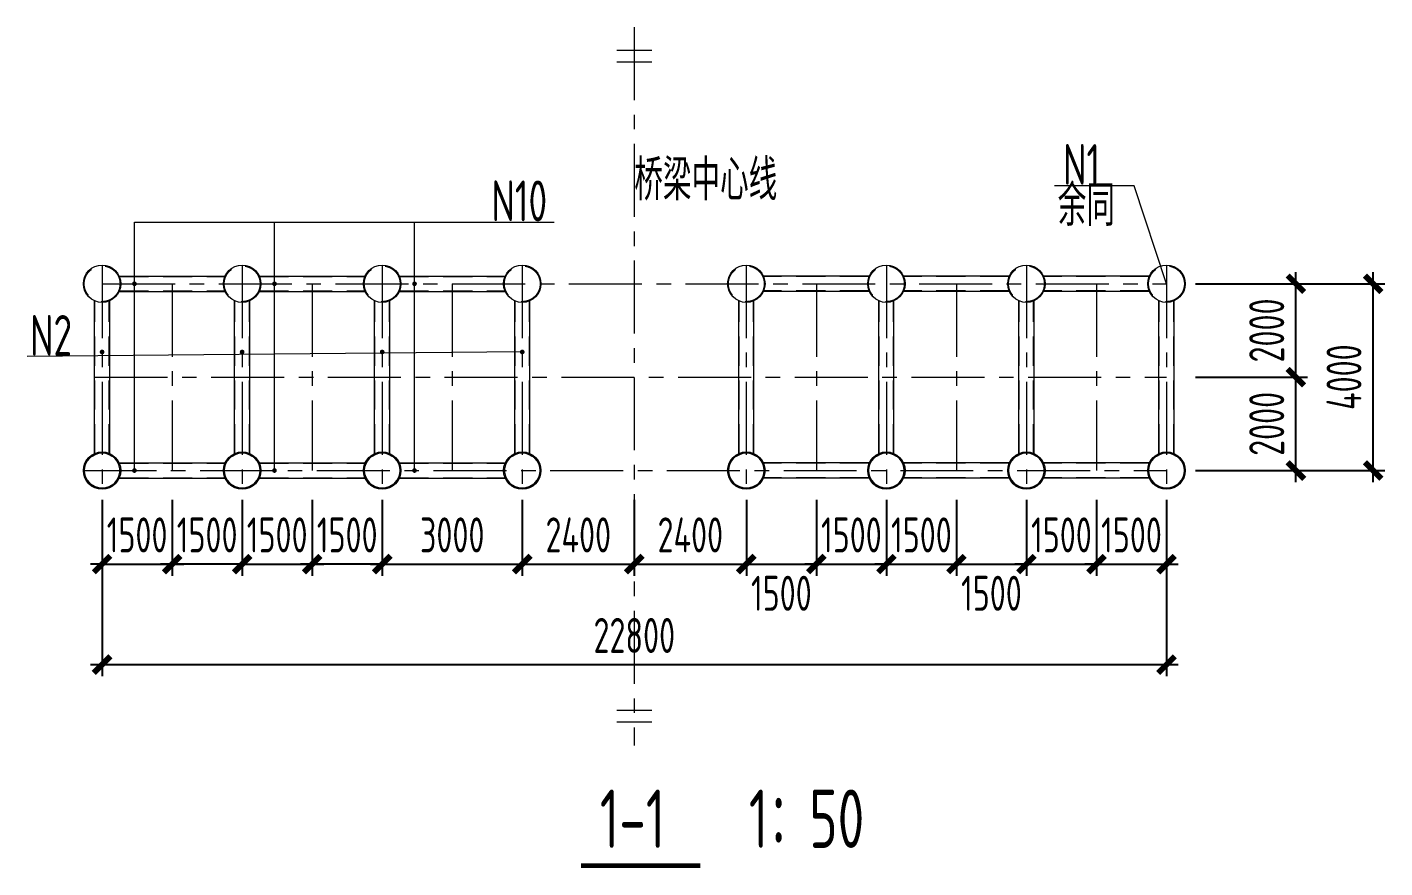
# Model space of a CAD drawing. Extents: x -2876908 to 633791, y -1383861 to 872234.
# Drawn here: x -1664077 to -1605911, y -347632 to -311622 of the extents above; entities that cross this region are included whole.
import ezdxf
from ezdxf.enums import TextEntityAlignment as Align

# ---------------------------------------------------------------- set-up
doc = ezdxf.new("R2010")
doc.units = 0
doc.header["$LTSCALE"] = 5
doc.header["$MEASUREMENT"] = 0
doc.linetypes.add('CENTER', pattern=[2, 1.25, -0.25, 0.25, -0.25])
doc.linetypes.add('DASHED', pattern=[0.75, 0.5, -0.25])
doc.layers.get('0').update_dxf_attribs({"linetype": 'CONTINUOUS', "lineweight": 25})
doc.layers.get('DEFPOINTS').update_dxf_attribs({"color": 35, "linetype": 'CONTINUOUS', "lineweight": 13})
for name, color, linetype, lineweight in [('3中心线', 6, 'CENTER', 18), ('4虚线', 2, 'DASHED', 18), ('5标注', 3, 'CONTINUOUS', 15), ('6文本', 7, 'CONTINUOUS', 15), ('8轮廓线', 4, 'CONTINUOUS', 15), ('DIM', 3, 'CONTINUOUS', 0), ('REIND', 1, 'CONTINUOUS', 0), ('THIN', 7, 'CONTINUOUS', 0)]:
    doc.layers.add(name, color=color, linetype=linetype, lineweight=lineweight)
doc.layers.add('M_Dim', color=3, linetype='CONTINUOUS')
doc.layers.add('M_Prof', color=2, linetype='CONTINUOUS')
doc.styles.add('TSSD_Dimension', font='tssdeng.shx', dxfattribs={"width": 0.7, "bigfont": 'hztxt.shx'})
doc.styles.add('TSSD_NORM', font='tssdeng.shx', dxfattribs={"width": 0.7, "bigfont": 'hztxt.shx'})
doc.dimstyles.new('TSSD_100_100', dxfattribs={"dimtxt": 300, "dimasz": 100, "dimexe": 100, "dimexo": 250, "dimgap": 100, "dimtad": 1, "dimdec": 0, "dimzin": 0, "dimdsep": 46, "dimtxsty": 'TSSD_Dimension', "dimblk": 'ARCHTICK', "dimblk1": 'ARCHTICK', "dimblk2": 'ARCHTICK', "dimcen": 0, "dimdle": 100, "dimclrt": 7, "dimadec": 0, "dimazin": 0, "dimtfac": 1, "dimtdec": 0, "dimtix": 1, "dimtmove": 2, "dimatfit": 3, "dimfxl": 1, "dimtolj": 1, "dimtzin": 0, "dimarcsym": 0})

# ---------------------------------------------------------------- blocks, each defined once
blk = doc.blocks.new('_ArchTick')
at = {"color": 0, "linetype": 'ByBlock', "const_width": 0.5}
blk.add_lwpolyline([(-0.71, -0.71), (0.71, 0.71)], dxfattribs=at)
blk = doc.blocks.new('*D2360')
at = {"layer": 'DEFPOINTS', "color": 0, "transparency": 16777216}
for p in [(-1660866, -330614), (-1657866, -330614), (-1657866, -334621)]:
    blk.add_point(p, dxfattribs=at)
at = {"layer": 'DIM', "color": 0, "lineweight": -2, "transparency": 16777216}
for p, q in [((-1660866, -331864), (-1660866, -335121)), ((-1657866, -331864), (-1657866, -335121)), ((-1660866, -334621), (-1661366, -334621)), ((-1660866, -334621), (-1657866, -334621)), ((-1657866, -334621), (-1657366, -334621))]:
    blk.add_line(p, q, dxfattribs=at)
at = {"layer": 'DIM', "color": 0, "lineweight": -2, "transparency": 16777216, "xscale": 500, "yscale": 500, "zscale": 500}
blk.add_blockref('_ArchTick', (-1660866, -334621), dxfattribs=at)
at = {"layer": 'DIM', "color": 0, "lineweight": -2, "transparency": 16777216, "xscale": 500, "yscale": 500, "zscale": 500, "rotation": 180}
blk.add_blockref('_ArchTick', (-1657866, -334621), dxfattribs=at)
at = {"layer": 'DIM', "color": 7, "transparency": 16777216, "insert": (-1659366, -333371), "char_height": 1500, "attachment_point": 5, "style": 'TSSD_Dimension'}
blk.add_mtext('\\A1;1500', dxfattribs=at)
blk = doc.blocks.new('*D2361')
at = {"layer": 'DEFPOINTS', "color": 0, "transparency": 16777216}
for p in [(-1657866, -330614), (-1654866, -330614), (-1657866, -334621)]:
    blk.add_point(p, dxfattribs=at)
at = {"layer": 'DIM', "color": 0, "lineweight": -2, "transparency": 16777216}
for p, q in [((-1657866, -331864), (-1657866, -335121)), ((-1654866, -331864), (-1654866, -335121)), ((-1657866, -334621), (-1658366, -334621)), ((-1654866, -334621), (-1657866, -334621)), ((-1654866, -334621), (-1654366, -334621))]:
    blk.add_line(p, q, dxfattribs=at)
at = {"layer": 'DIM', "color": 0, "lineweight": -2, "transparency": 16777216, "xscale": 500, "yscale": 500, "zscale": 500}
blk.add_blockref('_ArchTick', (-1657866, -334621), dxfattribs=at)
at = {"layer": 'DIM', "color": 0, "lineweight": -2, "transparency": 16777216, "xscale": 500, "yscale": 500, "zscale": 500, "rotation": 180}
blk.add_blockref('_ArchTick', (-1654866, -334621), dxfattribs=at)
at = {"layer": 'DIM', "color": 7, "transparency": 16777216, "insert": (-1656366, -333371), "char_height": 1500, "attachment_point": 5, "style": 'TSSD_Dimension'}
blk.add_mtext('\\A1;1500', dxfattribs=at)
blk = doc.blocks.new('*D2362')
at = {"layer": 'DEFPOINTS', "color": 0, "transparency": 16777216}
for p in [(-1660866, -330614), (-1615266, -330614), (-1615266, -338928)]:
    blk.add_point(p, dxfattribs=at)
at = {"layer": 'DIM', "color": 0, "lineweight": -2, "transparency": 16777216}
for p, q in [((-1660866, -331864), (-1660866, -339428)), ((-1615266, -331864), (-1615266, -339428)), ((-1661366, -338928), (-1614766, -338928))]:
    blk.add_line(p, q, dxfattribs=at)
at = {"layer": 'DIM', "color": 0, "lineweight": -2, "transparency": 16777216, "xscale": 500, "yscale": 500, "zscale": 500, "rotation": 180}
blk.add_blockref('_ArchTick', (-1660866, -338928), dxfattribs=at)
at = {"layer": 'DIM', "color": 0, "lineweight": -2, "transparency": 16777216, "xscale": 500, "yscale": 500, "zscale": 500}
blk.add_blockref('_ArchTick', (-1615266, -338928), dxfattribs=at)
at = {"layer": 'DIM', "color": 7, "transparency": 16777216, "insert": (-1638066, -337678), "char_height": 1500, "attachment_point": 5, "style": 'TSSD_Dimension'}
blk.add_mtext('\\A1;22800', dxfattribs=at)
blk = doc.blocks.new('*D2363')
at = {"layer": 'DEFPOINTS', "color": 0, "transparency": 16777216}
for p in [(-1642866, -330614), (-1638066, -330614), (-1638066, -334621)]:
    blk.add_point(p, dxfattribs=at)
at = {"layer": 'DIM', "color": 0, "lineweight": -2, "transparency": 16777216}
for p, q in [((-1642866, -331864), (-1642866, -335121)), ((-1638066, -331864), (-1638066, -335121)), ((-1643366, -334621), (-1637566, -334621))]:
    blk.add_line(p, q, dxfattribs=at)
at = {"layer": 'DIM', "color": 0, "lineweight": -2, "transparency": 16777216, "xscale": 500, "yscale": 500, "zscale": 500, "rotation": 180}
blk.add_blockref('_ArchTick', (-1642866, -334621), dxfattribs=at)
at = {"layer": 'DIM', "color": 0, "lineweight": -2, "transparency": 16777216, "xscale": 500, "yscale": 500, "zscale": 500}
blk.add_blockref('_ArchTick', (-1638066, -334621), dxfattribs=at)
at = {"layer": 'DIM', "color": 7, "transparency": 16777216, "insert": (-1640466, -333371), "char_height": 1500, "attachment_point": 5, "style": 'TSSD_Dimension'}
blk.add_mtext('\\A1;2400', dxfattribs=at)
blk = doc.blocks.new('*D2364')
at = {"layer": 'DEFPOINTS', "color": 0, "transparency": 16777216}
for p in [(-1638066, -330614), (-1633266, -330614), (-1633266, -334621)]:
    blk.add_point(p, dxfattribs=at)
at = {"layer": 'DIM', "color": 0, "lineweight": -2, "transparency": 16777216}
for p, q in [((-1638066, -331864), (-1638066, -335121)), ((-1633266, -331864), (-1633266, -335121)), ((-1638566, -334621), (-1632766, -334621))]:
    blk.add_line(p, q, dxfattribs=at)
at = {"layer": 'DIM', "color": 0, "lineweight": -2, "transparency": 16777216, "xscale": 500, "yscale": 500, "zscale": 500, "rotation": 180}
blk.add_blockref('_ArchTick', (-1638066, -334621), dxfattribs=at)
at = {"layer": 'DIM', "color": 0, "lineweight": -2, "transparency": 16777216, "xscale": 500, "yscale": 500, "zscale": 500}
blk.add_blockref('_ArchTick', (-1633266, -334621), dxfattribs=at)
at = {"layer": 'DIM', "color": 7, "transparency": 16777216, "insert": (-1635666, -333371), "char_height": 1500, "attachment_point": 5, "style": 'TSSD_Dimension'}
blk.add_mtext('\\A1;2400', dxfattribs=at)
blk = doc.blocks.new('*D2365')
at = {"layer": 'DEFPOINTS', "color": 0, "transparency": 16777216}
for p in [(-1654866, -330614), (-1651866, -330614), (-1651866, -334621)]:
    blk.add_point(p, dxfattribs=at)
at = {"layer": 'DIM', "color": 0, "lineweight": -2, "transparency": 16777216}
for p, q in [((-1654866, -331864), (-1654866, -335121)), ((-1651866, -331864), (-1651866, -335121)), ((-1654866, -334621), (-1655366, -334621)), ((-1654866, -334621), (-1651866, -334621)), ((-1651866, -334621), (-1651366, -334621))]:
    blk.add_line(p, q, dxfattribs=at)
at = {"layer": 'DIM', "color": 0, "lineweight": -2, "transparency": 16777216, "xscale": 500, "yscale": 500, "zscale": 500}
blk.add_blockref('_ArchTick', (-1654866, -334621), dxfattribs=at)
at = {"layer": 'DIM', "color": 0, "lineweight": -2, "transparency": 16777216, "xscale": 500, "yscale": 500, "zscale": 500, "rotation": 180}
blk.add_blockref('_ArchTick', (-1651866, -334621), dxfattribs=at)
at = {"layer": 'DIM', "color": 7, "transparency": 16777216, "insert": (-1653366, -333371), "char_height": 1500, "attachment_point": 5, "style": 'TSSD_Dimension'}
blk.add_mtext('\\A1;1500', dxfattribs=at)
blk = doc.blocks.new('*D2366')
at = {"layer": 'DEFPOINTS', "color": 0, "transparency": 16777216}
for p in [(-1648866, -330614), (-1642866, -330614), (-1642866, -334621)]:
    blk.add_point(p, dxfattribs=at)
at = {"layer": 'DIM', "color": 0, "lineweight": -2, "transparency": 16777216}
for p, q in [((-1648866, -331864), (-1648866, -335121)), ((-1642866, -331864), (-1642866, -335121)), ((-1649366, -334621), (-1642366, -334621))]:
    blk.add_line(p, q, dxfattribs=at)
at = {"layer": 'DIM', "color": 0, "lineweight": -2, "transparency": 16777216, "xscale": 500, "yscale": 500, "zscale": 500, "rotation": 180}
blk.add_blockref('_ArchTick', (-1648866, -334621), dxfattribs=at)
at = {"layer": 'DIM', "color": 0, "lineweight": -2, "transparency": 16777216, "xscale": 500, "yscale": 500, "zscale": 500}
blk.add_blockref('_ArchTick', (-1642866, -334621), dxfattribs=at)
at = {"layer": 'DIM', "color": 7, "transparency": 16777216, "insert": (-1645866, -333371), "char_height": 1500, "attachment_point": 5, "style": 'TSSD_Dimension'}
blk.add_mtext('\\A1;3000', dxfattribs=at)
blk = doc.blocks.new('*D2367')
at = {"layer": 'DEFPOINTS', "color": 0, "transparency": 16777216}
for p in [(-1633266, -330614), (-1630266, -330614), (-1630266, -334621)]:
    blk.add_point(p, dxfattribs=at)
at = {"layer": 'DIM', "color": 0, "lineweight": -2, "transparency": 16777216}
for p, q in [((-1633266, -331864), (-1633266, -335121)), ((-1630266, -331864), (-1630266, -335121)), ((-1633766, -334621), (-1629766, -334621))]:
    blk.add_line(p, q, dxfattribs=at)
at = {"layer": 'DIM', "color": 0, "lineweight": -2, "transparency": 16777216, "xscale": 500, "yscale": 500, "zscale": 500, "rotation": 180}
blk.add_blockref('_ArchTick', (-1633266, -334621), dxfattribs=at)
at = {"layer": 'DIM', "color": 0, "lineweight": -2, "transparency": 16777216, "xscale": 500, "yscale": 500, "zscale": 500}
blk.add_blockref('_ArchTick', (-1630266, -334621), dxfattribs=at)
at = {"layer": 'DIM', "color": 7, "transparency": 16777216, "insert": (-1631766, -335871), "char_height": 1500, "attachment_point": 5, "style": 'TSSD_Dimension'}
blk.add_mtext('\\A1;1500', dxfattribs=at)
blk = doc.blocks.new('*D2368')
at = {"layer": 'DEFPOINTS', "color": 0, "transparency": 16777216}
for p in [(-1630266, -330614), (-1627266, -330614), (-1627266, -334621)]:
    blk.add_point(p, dxfattribs=at)
at = {"layer": 'DIM', "color": 0, "lineweight": -2, "transparency": 16777216}
for p, q in [((-1630266, -331864), (-1630266, -335121)), ((-1627266, -331864), (-1627266, -335121)), ((-1630266, -334621), (-1630766, -334621)), ((-1630266, -334621), (-1627266, -334621)), ((-1627266, -334621), (-1626766, -334621))]:
    blk.add_line(p, q, dxfattribs=at)
at = {"layer": 'DIM', "color": 0, "lineweight": -2, "transparency": 16777216, "xscale": 500, "yscale": 500, "zscale": 500}
blk.add_blockref('_ArchTick', (-1630266, -334621), dxfattribs=at)
at = {"layer": 'DIM', "color": 0, "lineweight": -2, "transparency": 16777216, "xscale": 500, "yscale": 500, "zscale": 500, "rotation": 180}
blk.add_blockref('_ArchTick', (-1627266, -334621), dxfattribs=at)
at = {"layer": 'DIM', "color": 7, "transparency": 16777216, "insert": (-1628766, -333371), "char_height": 1500, "attachment_point": 5, "style": 'TSSD_Dimension'}
blk.add_mtext('\\A1;1500', dxfattribs=at)
blk = doc.blocks.new('*D2369')
at = {"layer": 'DEFPOINTS', "color": 0, "transparency": 16777216}
for p in [(-1627266, -330614), (-1624266, -330614), (-1624266, -334621)]:
    blk.add_point(p, dxfattribs=at)
at = {"layer": 'DIM', "color": 0, "lineweight": -2, "transparency": 16777216}
for p, q in [((-1627266, -331864), (-1627266, -335121)), ((-1624266, -331864), (-1624266, -335121)), ((-1627266, -334621), (-1627766, -334621)), ((-1627266, -334621), (-1624266, -334621)), ((-1624266, -334621), (-1623766, -334621))]:
    blk.add_line(p, q, dxfattribs=at)
at = {"layer": 'DIM', "color": 0, "lineweight": -2, "transparency": 16777216, "xscale": 500, "yscale": 500, "zscale": 500}
blk.add_blockref('_ArchTick', (-1627266, -334621), dxfattribs=at)
at = {"layer": 'DIM', "color": 0, "lineweight": -2, "transparency": 16777216, "xscale": 500, "yscale": 500, "zscale": 500, "rotation": 180}
blk.add_blockref('_ArchTick', (-1624266, -334621), dxfattribs=at)
at = {"layer": 'DIM', "color": 7, "transparency": 16777216, "insert": (-1625766, -333371), "char_height": 1500, "attachment_point": 5, "style": 'TSSD_Dimension'}
blk.add_mtext('\\A1;1500', dxfattribs=at)
blk = doc.blocks.new('*D2370')
at = {"layer": 'DEFPOINTS', "color": 0, "transparency": 16777216}
for p in [(-1624266, -330614), (-1621266, -330614), (-1621266, -334621)]:
    blk.add_point(p, dxfattribs=at)
at = {"layer": 'DIM', "color": 0, "lineweight": -2, "transparency": 16777216}
for p, q in [((-1624266, -331864), (-1624266, -335121)), ((-1621266, -331864), (-1621266, -335121)), ((-1624766, -334621), (-1620766, -334621))]:
    blk.add_line(p, q, dxfattribs=at)
at = {"layer": 'DIM', "color": 0, "lineweight": -2, "transparency": 16777216, "xscale": 500, "yscale": 500, "zscale": 500, "rotation": 180}
blk.add_blockref('_ArchTick', (-1624266, -334621), dxfattribs=at)
at = {"layer": 'DIM', "color": 0, "lineweight": -2, "transparency": 16777216, "xscale": 500, "yscale": 500, "zscale": 500}
blk.add_blockref('_ArchTick', (-1621266, -334621), dxfattribs=at)
at = {"layer": 'DIM', "color": 7, "transparency": 16777216, "insert": (-1622766, -335871), "char_height": 1500, "attachment_point": 5, "style": 'TSSD_Dimension'}
blk.add_mtext('\\A1;1500', dxfattribs=at)
blk = doc.blocks.new('*D2371')
at = {"layer": 'DEFPOINTS', "color": 0, "transparency": 16777216}
for p in [(-1621266, -330614), (-1618266, -330614), (-1618266, -334621)]:
    blk.add_point(p, dxfattribs=at)
at = {"layer": 'DIM', "color": 0, "lineweight": -2, "transparency": 16777216}
for p, q in [((-1621266, -331864), (-1621266, -335121)), ((-1618266, -331864), (-1618266, -335121)), ((-1621266, -334621), (-1621766, -334621)), ((-1621266, -334621), (-1618266, -334621)), ((-1618266, -334621), (-1617766, -334621))]:
    blk.add_line(p, q, dxfattribs=at)
at = {"layer": 'DIM', "color": 0, "lineweight": -2, "transparency": 16777216, "xscale": 500, "yscale": 500, "zscale": 500}
blk.add_blockref('_ArchTick', (-1621266, -334621), dxfattribs=at)
at = {"layer": 'DIM', "color": 0, "lineweight": -2, "transparency": 16777216, "xscale": 500, "yscale": 500, "zscale": 500, "rotation": 180}
blk.add_blockref('_ArchTick', (-1618266, -334621), dxfattribs=at)
at = {"layer": 'DIM', "color": 7, "transparency": 16777216, "insert": (-1619766, -333371), "char_height": 1500, "attachment_point": 5, "style": 'TSSD_Dimension'}
blk.add_mtext('\\A1;1500', dxfattribs=at)
blk = doc.blocks.new('*D2372')
at = {"layer": 'DEFPOINTS', "color": 0, "transparency": 16777216}
for p in [(-1618266, -330614), (-1615266, -330614), (-1615266, -334621)]:
    blk.add_point(p, dxfattribs=at)
at = {"layer": 'DIM', "color": 0, "lineweight": -2, "transparency": 16777216}
for p, q in [((-1618266, -331864), (-1618266, -335121)), ((-1615266, -331864), (-1615266, -335121)), ((-1618266, -334621), (-1618766, -334621)), ((-1618266, -334621), (-1615266, -334621)), ((-1615266, -334621), (-1614766, -334621))]:
    blk.add_line(p, q, dxfattribs=at)
at = {"layer": 'DIM', "color": 0, "lineweight": -2, "transparency": 16777216, "xscale": 500, "yscale": 500, "zscale": 500}
blk.add_blockref('_ArchTick', (-1618266, -334621), dxfattribs=at)
at = {"layer": 'DIM', "color": 0, "lineweight": -2, "transparency": 16777216, "xscale": 500, "yscale": 500, "zscale": 500, "rotation": 180}
blk.add_blockref('_ArchTick', (-1615266, -334621), dxfattribs=at)
at = {"layer": 'DIM', "color": 7, "transparency": 16777216, "insert": (-1616766, -333371), "char_height": 1500, "attachment_point": 5, "style": 'TSSD_Dimension'}
blk.add_mtext('\\A1;1500', dxfattribs=at)
blk = doc.blocks.new('*D2373')
at = {"layer": 'DEFPOINTS', "color": 0, "transparency": 16777216}
for p in [(-1651866, -330614), (-1648866, -330614), (-1651866, -334621)]:
    blk.add_point(p, dxfattribs=at)
at = {"layer": 'DIM', "color": 0, "lineweight": -2, "transparency": 16777216}
for p, q in [((-1651866, -331864), (-1651866, -335121)), ((-1648866, -331864), (-1648866, -335121)), ((-1651866, -334621), (-1652366, -334621)), ((-1648866, -334621), (-1651866, -334621)), ((-1648866, -334621), (-1648366, -334621))]:
    blk.add_line(p, q, dxfattribs=at)
at = {"layer": 'DIM', "color": 0, "lineweight": -2, "transparency": 16777216, "xscale": 500, "yscale": 500, "zscale": 500}
blk.add_blockref('_ArchTick', (-1651866, -334621), dxfattribs=at)
at = {"layer": 'DIM', "color": 0, "lineweight": -2, "transparency": 16777216, "xscale": 500, "yscale": 500, "zscale": 500, "rotation": 180}
blk.add_blockref('_ArchTick', (-1648866, -334621), dxfattribs=at)
at = {"layer": 'DIM', "color": 7, "transparency": 16777216, "insert": (-1650366, -333371), "char_height": 1500, "attachment_point": 5, "style": 'TSSD_Dimension'}
blk.add_mtext('\\A1;1500', dxfattribs=at)
blk = doc.blocks.new('*D2374')
at = {"layer": 'DEFPOINTS', "color": 0, "transparency": 16777216}
for p in [(-1615266, -326614), (-1609721, -326614), (-1615266, -330614)]:
    blk.add_point(p, dxfattribs=at)
at = {"layer": 'DIM', "color": 0, "lineweight": -2, "transparency": 16777216}
for p, q in [((-1609721, -331114), (-1609721, -326114)), ((-1614016, -326614), (-1609221, -326614)), ((-1614016, -330614), (-1609221, -330614))]:
    blk.add_line(p, q, dxfattribs=at)
at = {"layer": 'DIM', "color": 0, "lineweight": -2, "transparency": 16777216, "xscale": 500, "yscale": 500, "zscale": 500}
for p, rotation in [((-1609721, -326614), 90), ((-1609721, -330614), 270)]:
    blk.add_blockref('_ArchTick', p, dxfattribs=dict(at, rotation=rotation))
at = {"layer": 'DIM', "color": 7, "transparency": 16777216, "insert": (-1610971, -328614), "char_height": 1500, "attachment_point": 5, "rotation": 90, "style": 'TSSD_Dimension'}
blk.add_mtext('\\A1;2000', dxfattribs=at)
blk = doc.blocks.new('*D2375')
at = {"layer": 'DEFPOINTS', "color": 0, "transparency": 16777216}
for p in [(-1615266, -322614), (-1609721, -322614), (-1615266, -326614)]:
    blk.add_point(p, dxfattribs=at)
at = {"layer": 'DIM', "color": 0, "lineweight": -2, "transparency": 16777216}
for p, q in [((-1609721, -327114), (-1609721, -322114)), ((-1614016, -322614), (-1609221, -322614)), ((-1614016, -326614), (-1609221, -326614))]:
    blk.add_line(p, q, dxfattribs=at)
at = {"layer": 'DIM', "color": 0, "lineweight": -2, "transparency": 16777216, "xscale": 500, "yscale": 500, "zscale": 500}
for p, rotation in [((-1609721, -322614), 90), ((-1609721, -326614), 270)]:
    blk.add_blockref('_ArchTick', p, dxfattribs=dict(at, rotation=rotation))
at = {"layer": 'DIM', "color": 7, "transparency": 16777216, "insert": (-1610971, -324614), "char_height": 1500, "attachment_point": 5, "rotation": 90, "style": 'TSSD_Dimension'}
blk.add_mtext('\\A1;2000', dxfattribs=at)
blk = doc.blocks.new('*D2376')
at = {"layer": 'DEFPOINTS', "color": 0, "transparency": 16777216}
for p in [(-1615266, -322614), (-1606411, -322614), (-1615266, -330614)]:
    blk.add_point(p, dxfattribs=at)
at = {"layer": 'DIM', "color": 0, "lineweight": -2, "transparency": 16777216}
for p, q in [((-1606411, -331114), (-1606411, -322114)), ((-1614016, -322614), (-1605911, -322614)), ((-1614016, -330614), (-1605911, -330614))]:
    blk.add_line(p, q, dxfattribs=at)
at = {"layer": 'DIM', "color": 0, "lineweight": -2, "transparency": 16777216, "xscale": 500, "yscale": 500, "zscale": 500}
for p, rotation in [((-1606411, -322614), 90), ((-1606411, -330614), 270)]:
    blk.add_blockref('_ArchTick', p, dxfattribs=dict(at, rotation=rotation))
at = {"layer": 'DIM', "color": 7, "transparency": 16777216, "insert": (-1607661, -326614), "char_height": 1500, "attachment_point": 5, "rotation": 90, "style": 'TSSD_Dimension'}
blk.add_mtext('\\A1;4000', dxfattribs=at)

msp = doc.modelspace()

# ---------------------------------------------------------------- linework, layer by layer
at = {"layer": '3中心线', "ltscale": 500}
for p, q in [((-1638066.176, -311621.91), (-1638066.176, -342396.561)), ((-1660866.17, -321813.724), (-1660866.17, -331413.724)), ((-1654866.17, -321813.724), (-1654866.17, -331413.724)), ((-1648866.17, -321813.724), (-1648866.17, -331413.724)), ((-1642866.17, -321813.724), (-1642866.17, -331413.724)), ((-1633266.183, -321813.724), (-1633266.183, -331413.724)), ((-1627266.183, -321813.724), (-1627266.183, -331413.724)), ((-1621266.183, -321813.724), (-1621266.183, -331413.724)), ((-1615266.183, -321813.724), (-1615266.183, -331413.724)), ((-1660866.17, -322613.724), (-1615266.183, -322613.724)), ((-1657866.17, -322613.724), (-1657866.17, -330613.724)), ((-1651866.17, -322613.724), (-1651866.17, -330613.724)), ((-1645866.17, -322613.724), (-1645866.17, -330613.724)), ((-1630266.183, -322613.724), (-1630266.183, -330613.724)), ((-1624266.183, -322613.724), (-1624266.183, -330613.724)), ((-1618266.183, -322613.724), (-1618266.183, -330613.724)), ((-1661191.17, -326613.724), (-1615266.183, -326613.724)), ((-1661666.17, -330613.724), (-1615266.183, -330613.724))]:
    msp.add_line(p, q, dxfattribs=at)
at = {"layer": '4虚线', "ltscale": 500}
for p, q in [((-1660128.255, -322304.724), (-1655604.085, -322304.724)), ((-1654128.255, -322304.724), (-1649604.085, -322304.724)), ((-1648128.255, -322304.724), (-1643604.085, -322304.724)), ((-1628004.098, -322304.724), (-1632528.267, -322304.724)), ((-1622004.098, -322304.724), (-1626528.267, -322304.724)), ((-1616004.098, -322304.724), (-1620528.267, -322304.724)), ((-1661175.17, -329875.808), (-1661175.17, -323351.639)), ((-1660557.17, -329875.808), (-1660557.17, -323351.639)), ((-1660128.255, -322922.724), (-1655604.085, -322922.724)), ((-1655175.17, -329875.808), (-1655175.17, -323351.639)), ((-1654557.17, -329875.808), (-1654557.17, -323351.639)), ((-1654128.255, -322922.724), (-1649604.085, -322922.724)), ((-1649175.17, -329875.808), (-1649175.17, -323351.639)), ((-1648557.17, -329875.808), (-1648557.17, -323351.639)), ((-1648128.255, -322922.724), (-1643604.085, -322922.724)), ((-1643175.17, -329875.808), (-1643175.17, -323351.639)), ((-1642557.17, -329875.808), (-1642557.17, -323351.639)), ((-1633575.183, -329875.808), (-1633575.183, -323351.639)), ((-1632957.183, -329875.808), (-1632957.183, -323351.639)), ((-1628004.098, -322922.724), (-1632528.267, -322922.724)), ((-1627575.183, -329875.808), (-1627575.183, -323351.639)), ((-1626957.183, -329875.808), (-1626957.183, -323351.639)), ((-1622004.098, -322922.724), (-1626528.267, -322922.724)), ((-1621575.183, -329875.808), (-1621575.183, -323351.639)), ((-1620957.183, -329875.808), (-1620957.183, -323351.639)), ((-1616004.098, -322922.724), (-1620528.267, -322922.724)), ((-1615575.183, -329875.808), (-1615575.183, -323351.639)), ((-1614957.183, -329875.808), (-1614957.183, -323351.639)), ((-1660128.255, -330304.724), (-1655604.085, -330304.724)), ((-1654128.255, -330304.724), (-1649604.085, -330304.724)), ((-1648128.255, -330304.724), (-1643604.085, -330304.724)), ((-1628004.098, -330304.724), (-1632528.267, -330304.724)), ((-1622004.098, -330304.724), (-1626528.267, -330304.724)), ((-1616004.098, -330304.724), (-1620528.267, -330304.724)), ((-1660128.255, -330922.724), (-1655604.085, -330922.724)), ((-1654128.255, -330922.724), (-1649604.085, -330922.724)), ((-1648128.255, -330922.724), (-1643604.085, -330922.724)), ((-1628004.098, -330922.724), (-1632528.267, -330922.724)), ((-1622004.098, -330922.724), (-1626528.267, -330922.724)), ((-1616004.098, -330922.724), (-1620528.267, -330922.724))]:
    msp.add_line(p, q, dxfattribs=at)
for centre in [(-1660866.17, -322613.724), (-1654866.17, -322613.724), (-1648866.17, -322613.724), (-1642866.17, -322613.724), (-1633266.183, -322613.724), (-1627266.183, -322613.724), (-1621266.183, -322613.724), (-1615266.183, -322613.724)]:
    msp.add_circle(centre, 768, dxfattribs=at)
at = {"layer": '5标注'}
for p, q in [((-1659481.146, -330613.724), (-1659481.146, -319972.249)), ((-1659481.146, -319972.249), (-1641497.419, -319972.249)), ((-1653481.146, -330613.724), (-1653481.146, -319972.249)), ((-1647481.146, -330613.724), (-1647481.146, -319972.249)), ((-1642866.17, -325534.795), (-1664077.116, -325734.795))]:
    msp.add_line(p, q, dxfattribs=at)
msp.add_lwpolyline([(-1615266.183, -322613.724), (-1616651.207, -318412.984), (-1620065.845, -318412.984)], dxfattribs=at)
at = {"layer": '8轮廓线'}
for p, q in [((-1660135.161, -322288.724), (-1655597.18, -322288.724)), ((-1654135.161, -322288.724), (-1649597.18, -322288.724)), ((-1648135.161, -322288.724), (-1643597.18, -322288.724)), ((-1627997.192, -322288.724), (-1632535.173, -322288.724)), ((-1621997.192, -322288.724), (-1626535.173, -322288.724)), ((-1615997.192, -322288.724), (-1620535.173, -322288.724)), ((-1661191.17, -329882.714), (-1661191.17, -323344.733)), ((-1660541.17, -329882.714), (-1660541.17, -323344.733)), ((-1660135.161, -322938.724), (-1655597.18, -322938.724)), ((-1655191.17, -329882.714), (-1655191.17, -323344.733)), ((-1654541.17, -329882.714), (-1654541.17, -323344.733)), ((-1654135.161, -322938.724), (-1649597.18, -322938.724)), ((-1649191.17, -329882.714), (-1649191.17, -323344.733)), ((-1648541.17, -329882.714), (-1648541.17, -323344.733)), ((-1648135.161, -322938.724), (-1643597.18, -322938.724)), ((-1643191.17, -329882.714), (-1643191.17, -323344.733)), ((-1642541.17, -329882.714), (-1642541.17, -323344.733)), ((-1633591.183, -329882.714), (-1633591.183, -323344.733)), ((-1632941.183, -329882.714), (-1632941.183, -323344.733)), ((-1627997.192, -322938.724), (-1632535.173, -322938.724)), ((-1627591.183, -329882.714), (-1627591.183, -323344.733)), ((-1626941.183, -329882.714), (-1626941.183, -323344.733)), ((-1621997.192, -322938.724), (-1626535.173, -322938.724)), ((-1621591.183, -329882.714), (-1621591.183, -323344.733)), ((-1620941.183, -329882.714), (-1620941.183, -323344.733)), ((-1615997.192, -322938.724), (-1620535.173, -322938.724)), ((-1615591.183, -329882.714), (-1615591.183, -323344.733)), ((-1614941.183, -329882.714), (-1614941.183, -323344.733)), ((-1660135.161, -330288.724), (-1655597.18, -330288.724)), ((-1654135.161, -330288.724), (-1649597.18, -330288.724)), ((-1648135.161, -330288.724), (-1643597.18, -330288.724)), ((-1627997.192, -330288.724), (-1632535.173, -330288.724)), ((-1621997.192, -330288.724), (-1626535.173, -330288.724)), ((-1615997.192, -330288.724), (-1620535.173, -330288.724)), ((-1660135.161, -330938.724), (-1655597.18, -330938.724)), ((-1654135.161, -330938.724), (-1649597.18, -330938.724)), ((-1648135.161, -330938.724), (-1643597.18, -330938.724)), ((-1627997.192, -330938.724), (-1632535.173, -330938.724)), ((-1621997.192, -330938.724), (-1626535.173, -330938.724)), ((-1615997.192, -330938.724), (-1620535.173, -330938.724))]:
    msp.add_line(p, q, dxfattribs=at)
for centre in [(-1660866.17, -322613.724), (-1654866.17, -322613.724), (-1648866.17, -322613.724), (-1642866.17, -322613.724), (-1633266.183, -322613.724), (-1627266.183, -322613.724), (-1621266.183, -322613.724), (-1615266.183, -322613.724), (-1660866.17, -330613.724), (-1654866.17, -330613.724), (-1648866.17, -330613.724), (-1642866.17, -330613.724), (-1633266.183, -330613.724), (-1627266.183, -330613.724), (-1621266.183, -330613.724), (-1615266.183, -330613.724)]:
    msp.add_circle(centre, 800, dxfattribs=at)
at = {"layer": 'M_Dim'}
msp.add_lwpolyline([(-1640343.665, -347531.542, 200, 200, 0), (-1635239.965, -347531.542, 200, 200, 0)], format="xyseb", dxfattribs=at)
at = {"layer": 'M_Prof'}
for centre in [(-1660866.17, -330613.724), (-1654866.17, -330613.724), (-1648866.17, -330613.724), (-1642866.17, -330613.724), (-1633266.183, -330613.724), (-1627266.183, -330613.724), (-1621266.183, -330613.724), (-1615266.183, -330613.724)]:
    msp.add_circle(centre, 768, dxfattribs=at)
at = {"layer": 'REIND', "const_width": 100}
for points in [[(-1659531.146, -322613.724, 1), (-1659431.146, -322613.724, 1)], [(-1653531.146, -322613.724, 1), (-1653431.146, -322613.724, 1)], [(-1647531.146, -322613.724, 1), (-1647431.146, -322613.724, 1)], [(-1660916.17, -325534.795, 1), (-1660816.17, -325534.795, 1)], [(-1654916.17, -325534.795, 1), (-1654816.17, -325534.795, 1)], [(-1648916.17, -325534.795, 1), (-1648816.17, -325534.795, 1)], [(-1642916.17, -325534.795, 1), (-1642816.17, -325534.795, 1)], [(-1659531.146, -330613.724, 1), (-1659431.146, -330613.724, 1)], [(-1653531.146, -330613.724, 1), (-1653431.146, -330613.724, 1)], [(-1647531.146, -330613.724, 1), (-1647431.146, -330613.724, 1)]]:
    msp.add_lwpolyline(points, format="xyb", close=True, dxfattribs=at)
at = {"layer": 'THIN'}
for p, q in [((-1637316.176, -312621.91), (-1638816.176, -312621.91)), ((-1637316.176, -313121.91), (-1638816.176, -313121.91)), ((-1637316.176, -340896.561), (-1638816.176, -340896.561)), ((-1637316.176, -341396.561), (-1638816.176, -341396.561))]:
    msp.add_line(p, q, dxfattribs=at)

# ---------------------------------------------------------------- texts
at = {"layer": '5标注', "color": 7, "char_height": 1750, "style": 'TSSD_NORM'}
for s, insert, attachment_point in [('N1', (-1618109.339, -318380.484), 9), ('桥梁中心线', (-1638066.176, -319048.898), 7), ('N10', (-1644188.048, -319939.749), 7), ('余同', (-1619925.082, -320136.031), 7), ('N2', (-1663954.492, -325702.295), 7)]:
    msp.add_mtext(s, dxfattribs=dict(at, insert=insert, attachment_point=attachment_point))
at = {"layer": '6文本', "style": 'TSSD_NORM', "width": 0.7}
for s, p in [('1-1', (-1638141.01, -345528.337)), ('1：50', (-1630684.094, -345528.337))]:
    msp.add_text(s, height=2500, dxfattribs=at).set_placement(p, align=Align.MIDDLE)

# ---------------------------------------------------------------- dimensions: what is measured, and where the dimension line sits
at = {"layer": 'DIM'}
for base, p1, p2, angle, picture, middle in [((-1609720.725, -322613.724), (-1615266.183, -326613.724), (-1615266.183, -322613.724), 90, '*D2375', (-1610970.725, -324613.724)), ((-1606411.084, -322613.724), (-1615266.183, -330613.724), (-1615266.183, -322613.724), 90, '*D2376', (-1607661.084, -326613.724)), ((-1609720.725, -326613.724), (-1615266.183, -330613.724), (-1615266.183, -326613.724), 90, '*D2374', (-1610970.725, -328613.724)), ((-1657866.17, -334621.239), (-1654866.17, -330613.724), (-1657866.17, -330613.724), 180, '*D2361', (-1656366.17, -333371.239)), ((-1651866.17, -334621.239), (-1648866.17, -330613.724), (-1651866.17, -330613.724), 180, '*D2373', (-1650366.17, -333371.239))]:
    dim = msp.add_linear_dim(base=base, p1=p1, p2=p2, angle=angle, dimstyle='TSSD_100_100', override={"dimtxt": 1500, "dimasz": 500, "dimexe": 500, "dimexo": 1250, "dimgap": 500, "dimlfac": 0.5, "dimdle": 500}, dxfattribs=at)
    dim.commit()
    dim.dimension.update_dxf_attribs({"geometry": picture, "text_midpoint": middle})
for base, p1, p2, picture, middle in [((-1657866.17, -334621.239), (-1660866.17, -330613.724), (-1657866.17, -330613.724), '*D2360', (-1659366.17, -333371.239)), ((-1615266.183, -338927.589), (-1660866.17, -330613.724), (-1615266.183, -330613.724), '*D2362', (-1638066.176, -337677.589)), ((-1651866.17, -334621.239), (-1654866.17, -330613.724), (-1651866.17, -330613.724), '*D2365', (-1653366.17, -333371.239)), ((-1642866.17, -334621.239), (-1648866.17, -330613.724), (-1642866.17, -330613.724), '*D2366', (-1645866.17, -333371.239)), ((-1638066.176, -334621.239), (-1642866.17, -330613.724), (-1638066.176, -330613.724), '*D2363', (-1640466.173, -333371.239)), ((-1633266.183, -334621.239), (-1638066.176, -330613.724), (-1633266.183, -330613.724), '*D2364', (-1635666.18, -333371.239)), ((-1627266.183, -334621.239), (-1630266.183, -330613.724), (-1627266.183, -330613.724), '*D2368', (-1628766.183, -333371.239)), ((-1624266.183, -334621.239), (-1627266.183, -330613.724), (-1624266.183, -330613.724), '*D2369', (-1625766.183, -333371.239)), ((-1618266.183, -334621.239), (-1621266.183, -330613.724), (-1618266.183, -330613.724), '*D2371', (-1619766.183, -333371.239)), ((-1615266.183, -334621.239), (-1618266.183, -330613.724), (-1615266.183, -330613.724), '*D2372', (-1616766.183, -333371.239))]:
    dim = msp.add_linear_dim(base=base, p1=p1, p2=p2, dimstyle='TSSD_100_100', override={"dimtxt": 1500, "dimasz": 500, "dimexe": 500, "dimexo": 1250, "dimgap": 500, "dimlfac": 0.5, "dimdle": 500}, dxfattribs=at)
    dim.commit()
    dim.dimension.update_dxf_attribs({"geometry": picture, "text_midpoint": middle})
for base, p1, p2, picture, middle in [((-1630266.183, -334621.239), (-1633266.183, -330613.724), (-1630266.183, -330613.724), '*D2367', (-1631766.183, -335871.239)), ((-1621266.183, -334621.239), (-1624266.183, -330613.724), (-1621266.183, -330613.724), '*D2370', (-1622766.183, -335871.239))]:
    dim = msp.add_linear_dim(base=base, p1=p1, p2=p2, dimstyle='TSSD_100_100', override={"dimtxt": 1500, "dimasz": 500, "dimexe": 500, "dimexo": 1250, "dimgap": 500, "dimlfac": 0.5, "dimdle": 500}, dxfattribs=at)
    dim.commit()
    dim.dimension.update_dxf_attribs({"geometry": picture, "text_midpoint": middle, "dimtype": 160})

doc.saveas('drawing.dxf')
